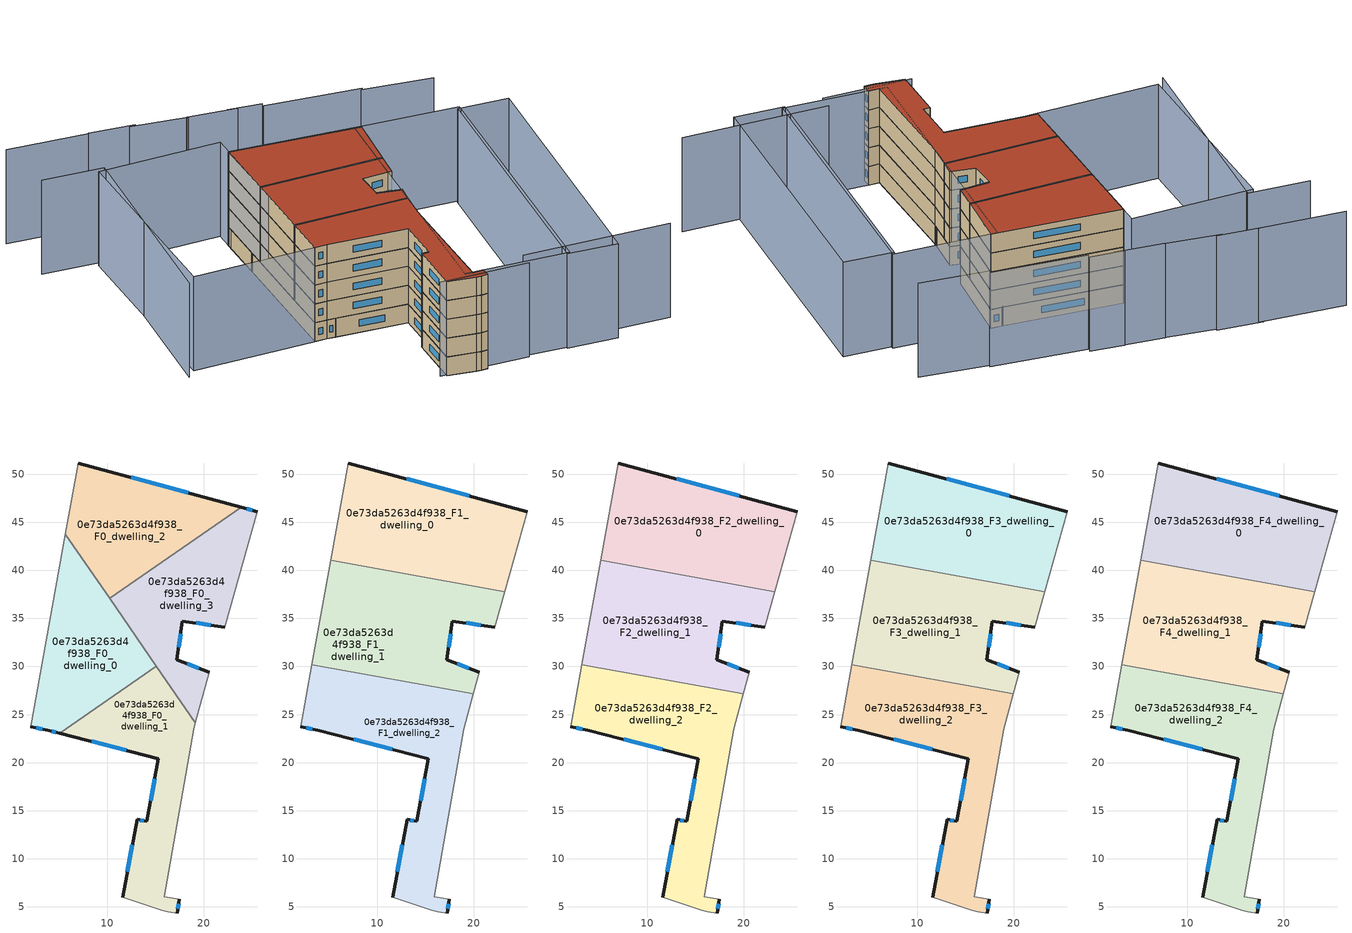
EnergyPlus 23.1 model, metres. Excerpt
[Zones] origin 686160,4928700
0e73da5263d4f938_F0_dwelling_0
 floor ground (EU_floor_Construction): 15.1,30.02 5.63,43.73 2.02,23.73 3.82,23.38 5.03,23.07 z0
 wall outside (EU_wall_Construction): 5.03,23.07 3.82,23.38 2.02,23.73 z0:3
 wall to 0e73da5263d4f938_F0_dwelling_1 (EU_wall_Construction): 15.1,30.02 5.03,23.07 z0:3
 wall adiabatic (EU_wall_Construction): 2.02,23.73 5.63,43.73 z0:3
 wall to 0e73da5263d4f938_F0_dwelling_3 (EU_wall_Construction): 10.22,37.09 15.1,30.02 z0:3
 wall to 0e73da5263d4f938_F0_dwelling_2 (EU_wall_Construction): 5.63,43.73 10.22,37.09 z0:3
 window (EU_Window_Construction): 4.64,23.17 4.21,23.28 / 3.23,23.5 2.61,23.62 z0.98:2.02
0e73da5263d4f938_F0_dwelling_1
 floor ground (EU_floor_Construction): 17.26,4.37 17.46,5.79 15.88,6.04 18.97,23.47 19.15,24.14 15.1,30.02 5.03,23.07 15.28,20.43 14.1,13.9 13.08,14.09 11.58,6.02 15.64,4.66 16.28,4.48 z0
 wall outside (EU_wall_Construction): 11.58,6.02 13.08,14.09 14.1,13.9 15.28,20.43 5.03,23.07 / 17.46,5.79 17.26,4.37 z0:3
 wall adiabatic (EU_wall_Construction): 17.26,4.37 16.28,4.48 15.64,4.66 11.58,6.02 / 19.15,24.14 18.97,23.47 15.88,6.04 17.46,5.79 z0:3
 wall to 0e73da5263d4f938_F0_dwelling_3 (EU_wall_Construction): 15.1,30.02 19.15,24.14 z0:3
 window (EU_Window_Construction): 12.07,8.65 12.59,11.47 / 13.41,14.03 13.77,13.96 / 14.48,16.03 14.9,18.31 / 11.95,21.29 8.37,22.21 / 17.39,5.33 17.32,4.83 z0.98:2.02
0e73da5263d4f938_F0_dwelling_2
 floor ground (EU_floor_Construction): 23.92,46.54 6.97,51.15 5.63,43.73 10.22,37.09 z0
 wall outside (EU_wall_Construction): 6.97,51.15 23.92,46.54 z0:3
 wall to 0e73da5263d4f938_F0_dwelling_3 (EU_wall_Construction): 23.92,46.54 10.22,37.09 z0:3
 wall adiabatic (EU_wall_Construction): 5.63,43.73 6.97,51.15 z0:3
 window (EU_Window_Construction): 12.48,49.65 18.4,48.04 z0.98:2.02
0e73da5263d4f938_F0_dwelling_3
 floor ground (EU_floor_Construction): 19.15,24.14 20.6,29.4 17.22,30.68 17.78,34.72 22.19,34.1 25.58,46.09 23.92,46.54 10.22,37.09 z0
 wall outside (EU_wall_Construction): 23.92,46.54 25.58,46.09 / 22.19,34.1 17.78,34.72 17.22,30.68 20.6,29.4 z0:3
 wall adiabatic (EU_wall_Construction): 20.6,29.4 19.15,24.14 / 25.58,46.09 22.19,34.1 z0:3
 window (EU_Window_Construction): 24.46,46.4 25.04,46.24 / 20.76,34.3 19.21,34.52 / 17.6,33.41 17.4,32 / 18.32,30.27 19.5,29.82 z0.98:2.02
0e73da5263d4f938_F1_dwelling_0
 floor to 0e73da5263d4f938_F0_dwelling_2 (EU_floor_Construction): 23.91,46.54 6.97,51.15 5.63,43.73 7.81,40.58 13.72,39.5 z3
 floor to 0e73da5263d4f938_F0_dwelling_0 (EU_floor_Construction): 7.81,40.58 5.63,43.73 5.15,41.06 z3
 floor to 0e73da5263d4f938_F0_dwelling_3 (EU_floor_Construction): 23.23,37.78 25.58,46.09 23.91,46.54 13.72,39.5 z3
 wall outside (EU_wall_Construction): 6.97,51.15 25.58,46.09 z3:6
 wall adiabatic (EU_wall_Construction): 25.58,46.09 23.23,37.78 / 5.15,41.06 6.97,51.15 z3:6
 wall to 0e73da5263d4f938_F1_dwelling_1 (EU_wall_Construction): 23.23,37.78 5.15,41.06 z3:6
 window (EU_Window_Construction): 13.02,49.51 19.53,47.74 z3.98:5.02
0e73da5263d4f938_F1_dwelling_1
 floor to 0e73da5263d4f938_F0_dwelling_0 (EU_floor_Construction): 15.1,30.02 7.81,40.58 5.15,41.06 3.19,30.2 12.84,28.46 z3
 floor to 0e73da5263d4f938_F0_dwelling_3 (EU_floor_Construction): 19.98,27.16 20.6,29.4 17.22,30.68 17.78,34.72 22.19,34.1 23.23,37.78 13.72,39.5 10.22,37.09 16.65,27.76 z3
 floor to 0e73da5263d4f938_F0_dwelling_2 (EU_floor_Construction): 13.72,39.5 7.81,40.58 10.22,37.09 z3
 floor to 0e73da5263d4f938_F0_dwelling_1 (EU_floor_Construction): 16.65,27.76 15.1,30.02 12.84,28.46 z3
 wall outside (EU_wall_Construction): 22.19,34.1 17.78,34.72 17.22,30.68 20.6,29.4 z3:6
 wall adiabatic (EU_wall_Construction): 20.6,29.4 19.98,27.16 / 3.19,30.21 5.15,41.06 / 23.23,37.78 22.19,34.1 z3:6
 wall to 0e73da5263d4f938_F1_dwelling_2 (EU_wall_Construction): 19.98,27.16 3.19,30.21 z3:6
 window (EU_Window_Construction): 18.32,30.27 19.5,29.82 / 20.76,34.3 19.21,34.52 / 17.6,33.41 17.4,32 z3.98:5.02
0e73da5263d4f938_F1_dwelling_2
 floor to 0e73da5263d4f938_F0_dwelling_1 (EU_floor_Construction): 17.26,4.37 17.46,5.79 15.88,6.04 18.97,23.47 19.15,24.14 16.65,27.76 12.84,28.46 5.03,23.07 15.28,20.43 14.1,13.9 13.08,14.09 11.58,6.02 15.64,4.66 16.28,4.48 z3
 floor to 0e73da5263d4f938_F0_dwelling_0 (EU_floor_Construction): 12.84,28.46 3.19,30.2 2.02,23.73 3.82,23.38 5.03,23.07 z3
 floor to 0e73da5263d4f938_F0_dwelling_3 (EU_floor_Construction): 19.15,24.14 19.98,27.16 16.65,27.76 z3
 wall outside (EU_wall_Construction): 17.46,5.79 17.26,4.37 / 11.58,6.02 13.08,14.09 14.1,13.9 15.28,20.43 3.82,23.38 2.02,23.73 z3:6
 wall adiabatic (EU_wall_Construction): 17.26,4.37 16.28,4.48 15.64,4.66 11.58,6.02 / 2.02,23.73 3.19,30.21 / 19.98,27.16 18.97,23.47 15.88,6.04 17.46,5.79 z3:6
 window (EU_Window_Construction): 17.39,5.33 17.32,4.83 / 12.07,8.65 12.59,11.47 / 13.41,14.03 13.77,13.96 / 14.48,16.03 14.9,18.31 / 11.55,21.39 7.55,22.42 / 3.23,23.5 2.61,23.62 z3.98:5.02
0e73da5263d4f938_F2_dwelling_0
 floor to 0e73da5263d4f938_F1_dwelling_0 (EU_floor_Construction): 23.23,37.78 25.58,46.09 6.97,51.15 5.15,41.06 z6
 wall outside (EU_wall_Construction): 6.97,51.15 25.58,46.09 z6:9
 wall adiabatic (EU_wall_Construction): 25.58,46.09 23.23,37.78 / 5.15,41.06 6.97,51.15 z6:9
 wall to 0e73da5263d4f938_F2_dwelling_1 (EU_wall_Construction): 23.23,37.78 5.15,41.06 z6:9
 window (EU_Window_Construction): 13.02,49.51 19.53,47.74 z6.98:8.02
0e73da5263d4f938_F2_dwelling_1
 floor to 0e73da5263d4f938_F1_dwelling_1 (EU_floor_Construction): 19.98,27.16 20.6,29.4 17.22,30.68 17.78,34.72 22.19,34.1 23.23,37.78 5.15,41.06 3.19,30.21 z6
 wall outside (EU_wall_Construction): 22.19,34.1 17.78,34.72 17.22,30.68 20.6,29.4 z6:9
 wall adiabatic (EU_wall_Construction): 20.6,29.4 19.98,27.16 / 3.19,30.21 5.15,41.06 / 23.23,37.78 22.19,34.1 z6:9
 wall to 0e73da5263d4f938_F2_dwelling_2 (EU_wall_Construction): 19.98,27.16 3.19,30.21 z6:9
 window (EU_Window_Construction): 18.32,30.27 19.5,29.82 / 20.76,34.3 19.21,34.52 / 17.6,33.41 17.4,32 z6.98:8.02
0e73da5263d4f938_F2_dwelling_2
 floor to 0e73da5263d4f938_F1_dwelling_2 (EU_floor_Construction): 17.26,4.37 17.46,5.79 15.88,6.04 18.97,23.47 19.98,27.16 3.19,30.21 2.02,23.73 3.82,23.38 15.28,20.43 14.1,13.9 13.08,14.09 11.58,6.02 15.64,4.66 16.28,4.48 z6
 wall outside (EU_wall_Construction): 17.46,5.79 17.26,4.37 / 11.58,6.02 13.08,14.09 14.1,13.9 15.28,20.43 3.82,23.38 2.02,23.73 z6:9
 wall adiabatic (EU_wall_Construction): 17.26,4.37 16.28,4.48 15.64,4.66 11.58,6.02 / 2.02,23.73 3.19,30.21 / 19.98,27.16 18.97,23.47 15.88,6.04 17.46,5.79 z6:9
 window (EU_Window_Construction): 17.39,5.33 17.32,4.83 / 12.07,8.65 12.59,11.47 / 13.41,14.03 13.77,13.96 / 14.48,16.03 14.9,18.31 / 11.55,21.39 7.55,22.42 / 3.23,23.5 2.61,23.62 z6.98:8.02
0e73da5263d4f938_F3_dwelling_0
 floor to 0e73da5263d4f938_F2_dwelling_0 (EU_floor_Construction): 23.23,37.78 25.58,46.09 6.97,51.15 5.15,41.06 z9
 wall outside (EU_wall_Construction): 6.97,51.15 25.58,46.09 z9:12
 wall adiabatic (EU_wall_Construction): 25.58,46.09 23.23,37.78 / 5.15,41.06 6.97,51.15 z9:12
 wall to 0e73da5263d4f938_F3_dwelling_1 (EU_wall_Construction): 23.23,37.78 5.15,41.06 z9:12
 window (EU_Window_Construction): 13.02,49.51 19.53,47.74 z9.98:11.02
0e73da5263d4f938_F3_dwelling_1
 floor to 0e73da5263d4f938_F2_dwelling_1 (EU_floor_Construction): 19.98,27.16 20.6,29.4 17.22,30.68 17.78,34.72 22.19,34.1 23.23,37.78 5.15,41.06 3.19,30.21 z9
 wall outside (EU_wall_Construction): 22.19,34.1 17.78,34.72 17.22,30.68 20.6,29.4 z9:12
 wall adiabatic (EU_wall_Construction): 20.6,29.4 19.98,27.16 / 3.19,30.21 5.15,41.06 / 23.23,37.78 22.19,34.1 z9:12
 wall to 0e73da5263d4f938_F3_dwelling_2 (EU_wall_Construction): 19.98,27.16 3.19,30.21 z9:12
 window (EU_Window_Construction): 18.32,30.27 19.5,29.82 / 20.76,34.3 19.21,34.52 / 17.6,33.41 17.4,32 z9.98:11.02
0e73da5263d4f938_F3_dwelling_2
 floor to 0e73da5263d4f938_F2_dwelling_2 (EU_floor_Construction): 17.26,4.37 17.46,5.79 15.88,6.04 18.97,23.47 19.98,27.16 3.19,30.21 2.02,23.73 3.82,23.38 15.28,20.43 14.1,13.9 13.08,14.09 11.58,6.02 15.64,4.66 16.28,4.48 z9
 wall outside (EU_wall_Construction): 17.46,5.79 17.26,4.37 / 11.58,6.02 13.08,14.09 14.1,13.9 15.28,20.43 3.82,23.38 2.02,23.73 z9:12
 wall adiabatic (EU_wall_Construction): 17.26,4.37 16.28,4.48 15.64,4.66 11.58,6.02 / 2.02,23.73 3.19,30.21 / 19.98,27.16 18.97,23.47 15.88,6.04 17.46,5.79 z9:12
 window (EU_Window_Construction): 17.39,5.33 17.32,4.83 / 12.07,8.65 12.59,11.47 / 13.41,14.03 13.77,13.96 / 14.48,16.03 14.9,18.31 / 11.55,21.39 7.55,22.42 / 3.23,23.5 2.61,23.62 z9.98:11.02
0e73da5263d4f938_F4_dwelling_0
 floor to 0e73da5263d4f938_F3_dwelling_0 (EU_floor_Construction): 23.23,37.78 25.58,46.09 6.97,51.15 5.15,41.06 z12
 wall outside (EU_wall_Construction): 6.97,51.15 25.58,46.09 z12:15
 wall adiabatic (EU_wall_Construction): 25.58,46.09 23.23,37.78 / 5.15,41.06 6.97,51.15 z12:15
 wall to 0e73da5263d4f938_F4_dwelling_1 (EU_wall_Construction): 23.23,37.78 5.15,41.06 z12:15
 window (EU_Window_Construction): 13.02,49.51 19.53,47.74 z12.98:14.02
 roof outside (EU_roof_Construction): 25.58,46.09 23.23,37.78 5.15,41.06 6.97,51.15 z15
0e73da5263d4f938_F4_dwelling_1
 floor to 0e73da5263d4f938_F3_dwelling_1 (EU_floor_Construction): 19.98,27.16 20.6,29.4 17.22,30.68 17.78,34.72 22.19,34.1 23.23,37.78 5.15,41.06 3.19,30.21 z12
 wall outside (EU_wall_Construction): 22.19,34.1 17.78,34.72 17.22,30.68 20.6,29.4 z12:15
 wall adiabatic (EU_wall_Construction): 20.6,29.4 19.98,27.16 / 3.19,30.21 5.15,41.06 / 23.23,37.78 22.19,34.1 z12:15
 wall to 0e73da5263d4f938_F4_dwelling_2 (EU_wall_Construction): 19.98,27.16 3.19,30.21 z12:15
 window (EU_Window_Construction): 18.32,30.27 19.5,29.82 / 20.76,34.3 19.21,34.52 / 17.6,33.41 17.4,32 z12.98:14.02
 roof outside (EU_roof_Construction): 23.23,37.78 22.19,34.1 17.78,34.72 17.22,30.68 20.6,29.4 19.98,27.16 3.19,30.21 5.15,41.06 z15
0e73da5263d4f938_F4_dwelling_2
 floor to 0e73da5263d4f938_F3_dwelling_2 (EU_floor_Construction): 17.26,4.37 17.46,5.79 15.88,6.04 18.97,23.47 19.98,27.16 3.19,30.21 2.02,23.73 3.82,23.38 15.28,20.43 14.1,13.9 13.08,14.09 11.58,6.02 15.64,4.66 16.28,4.48 z12
 wall outside (EU_wall_Construction): 17.46,5.79 17.26,4.37 / 11.58,6.02 13.08,14.09 14.1,13.9 15.28,20.43 3.82,23.38 2.02,23.73 z12:15
 wall adiabatic (EU_wall_Construction): 17.26,4.37 16.28,4.48 15.64,4.66 11.58,6.02 / 2.02,23.73 3.19,30.21 / 19.98,27.16 18.97,23.47 15.88,6.04 17.46,5.79 z12:15
 window (EU_Window_Construction): 17.39,5.33 17.32,4.83 / 12.07,8.65 12.59,11.47 / 13.41,14.03 13.77,13.96 / 14.48,16.03 14.9,18.31 / 11.55,21.39 7.55,22.42 / 3.23,23.5 2.61,23.62 z12.98:14.02
 roof outside (EU_roof_Construction): 19.98,27.16 18.97,23.47 15.88,6.04 17.46,5.79 17.26,4.37 16.28,4.48 15.64,4.66 11.58,6.02 13.08,14.09 14.1,13.9 15.28,20.43 3.82,23.38 2.02,23.73 3.19,30.21 z15
shading: 24.08,5.72 45.31,1.09 / 10.76,6.41 23.62,3.61 / -18.18,59.67 -9.34,57.43 / -9.34,57.43 -17.34,25.88 / 41.05,50.93 31.1,53.94 / 31.47,54.28 17.84,58.24 / 17.99,58.74 13.13,60.19 / 14.52,59.7 7.5,61.75 / 7.67,61.7 -0.24,64.23 / 0.63,64.16 -5.91,66.03 / -5.24,65.86 -17.52,69.02 / 46.24,40.53 36.45,0.76 / 36.45,0.76 29.2,2.55 / 29.2,2.55 38.99,42.32 / 38.99,42.32 46.24,40.53 / 39.5,42.7 29.73,2.66 / 29.73,2.66 14.78,6.31 / 14.78,6.31 24.55,46.34 / 24.55,46.34 39.5,42.7 / 7.45,53.79 2.02,23.73 / 2.02,23.73 -15.9,26.97 / -15.9,26.97 -10.47,57.02 / -10.47,57.02 7.45,53.79 z0:15
[Building]
EU S2 Campaign: North Axis=0; Terrain=City; Solar Distribution=FullExterior
[Site:Location]
Bologna: Latitude=44.5; Longitude=11.25; Time Zone=1; Elevation=37
[SizingPeriod:WeatherFileDays]
AnnualSizingPeriod: Begin Month=1; Begin Day of Month=1; End Month=12; End Day of Month=31; Day of Week for Start Day=Monday; Use Weather File Daylight Saving Period=No; Use Weather File Rain and Snow Indicators=No
[MATERIAL]
EU_InternalMass_Material: Roughness=MediumRough; Thickness=0.1; Conductivity=1; Density=1800; Specific Heat=900; Thermal Absorptance=0.9; Solar Absorptance=0.7; Visible Absorptance=0.7
[MATERIAL:NOMASS] Roughness=MediumRough; Thermal Absorptance=0.9; Solar Absorptance=0.7; Visible Absorptance=0.7
Name | Thermal Resistance
EU_wall_NoMass | 0.905828
EU_roof_NoMass | 0.37593
EU_floor_NoMass | 0.67114
[WINDOWMATERIAL:SIMPLEGLAZINGSYSTEM]
EU_Window_SimpleGlazing: UFactor=4.52486; Solar Heat Gain Coefficient=0.85; Visible Transmittance=0.85
[CONSTRUCTION]
EU_wall_Construction: EU_wall_NoMass
EU_roof_Construction: EU_roof_NoMass
EU_floor_Construction: EU_floor_NoMass
EU_InternalMass_Construction: EU_InternalMass_Material
EU_Window_Construction: EU_Window_SimpleGlazing
[ZONE] Type=1; Multiplier=1; Ceiling Height=autocalculate; Floor Area=autocalculate; Part of Total Floor Area=Yes
Name | Volume
0e73da5263d4f938_F0_dwelling_0 | 399.453
0e73da5263d4f938_F1_dwelling_0; 0e73da5263d4f938_F2_dwelling_0; 0e73da5263d4f938_F3_dwelling_0; 0e73da5263d4f938_F4_dwelling_0 | 532.609
0e73da5263d4f938_F0_dwelling_1 | 399.466
0e73da5263d4f938_F1_dwelling_1; 0e73da5263d4f938_F2_dwelling_1; 0e73da5263d4f938_F3_dwelling_1; 0e73da5263d4f938_F4_dwelling_1 | 532.625
0e73da5263d4f938_F0_dwelling_2 | 399.474
0e73da5263d4f938_F1_dwelling_2; 0e73da5263d4f938_F2_dwelling_2; 0e73da5263d4f938_F3_dwelling_2; 0e73da5263d4f938_F4_dwelling_2 | 532.624
0e73da5263d4f938_F0_dwelling_3 | 399.471
[INTERNALMASS] Construction=EU_InternalMass_Construction
Name | Zone or ZoneList | Surface Area
0e73da5263d4f938_F0_dwelling_0_EU_InternalMass | 0e73da5263d4f938_F0_dwelling_0 | 133.151
0e73da5263d4f938_F0_dwelling_1_EU_InternalMass | 0e73da5263d4f938_F0_dwelling_1 | 133.155
0e73da5263d4f938_F0_dwelling_2_EU_InternalMass | 0e73da5263d4f938_F0_dwelling_2 | 133.158
0e73da5263d4f938_F0_dwelling_3_EU_InternalMass | 0e73da5263d4f938_F0_dwelling_3 | 133.157
0e73da5263d4f938_F1_dwelling_0_EU_InternalMass | 0e73da5263d4f938_F1_dwelling_0 | 177.537
0e73da5263d4f938_F1_dwelling_1_EU_InternalMass | 0e73da5263d4f938_F1_dwelling_1 | 177.542
0e73da5263d4f938_F1_dwelling_2_EU_InternalMass | 0e73da5263d4f938_F1_dwelling_2 | 177.541
0e73da5263d4f938_F2_dwelling_0_EU_InternalMass | 0e73da5263d4f938_F2_dwelling_0 | 177.537
0e73da5263d4f938_F2_dwelling_1_EU_InternalMass | 0e73da5263d4f938_F2_dwelling_1 | 177.542
0e73da5263d4f938_F2_dwelling_2_EU_InternalMass | 0e73da5263d4f938_F2_dwelling_2 | 177.541
0e73da5263d4f938_F3_dwelling_0_EU_InternalMass | 0e73da5263d4f938_F3_dwelling_0 | 177.537
0e73da5263d4f938_F3_dwelling_1_EU_InternalMass | 0e73da5263d4f938_F3_dwelling_1 | 177.542
0e73da5263d4f938_F3_dwelling_2_EU_InternalMass | 0e73da5263d4f938_F3_dwelling_2 | 177.541
0e73da5263d4f938_F4_dwelling_0_EU_InternalMass | 0e73da5263d4f938_F4_dwelling_0 | 177.537
0e73da5263d4f938_F4_dwelling_1_EU_InternalMass | 0e73da5263d4f938_F4_dwelling_1 | 177.542
0e73da5263d4f938_F4_dwelling_2_EU_InternalMass | 0e73da5263d4f938_F4_dwelling_2 | 177.541
[OTHEREQUIPMENT] Fuel Type=Electricity; Design Level Calculation Method=Watts/Area; Power per Zone Floor Area=1; Fraction Latent=0; Fraction Radiant=0; Fraction Lost=0; Carbon Dioxide Generation Rate=0; EndUse Subcategory=EU_Step8_InternalGains
Name | Zone or ZoneList or Space or SpaceList | Schedule
EU_Step8_InternalGain_0e73da5263d4f938_F0_dwelling_0_f000 | 0e73da5263d4f938_F0_dwelling_0 | EU_Step8_GainSchedule_0e73da5263d4f938_F0_dwelling_0_f000
EU_Step8_InternalGain_0e73da5263d4f938_F0_dwelling_1_f000 | 0e73da5263d4f938_F0_dwelling_1 | EU_Step8_GainSchedule_0e73da5263d4f938_F0_dwelling_1_f000
EU_Step8_InternalGain_0e73da5263d4f938_F0_dwelling_2_f000 | 0e73da5263d4f938_F0_dwelling_2 | EU_Step8_GainSchedule_0e73da5263d4f938_F0_dwelling_2_f000
EU_Step8_InternalGain_0e73da5263d4f938_F0_dwelling_3_f000 | 0e73da5263d4f938_F0_dwelling_3 | EU_Step8_GainSchedule_0e73da5263d4f938_F0_dwelling_3_f000
EU_Step8_InternalGain_0e73da5263d4f938_F1_dwelling_0_f000 | 0e73da5263d4f938_F1_dwelling_0 | EU_Step8_GainSchedule_0e73da5263d4f938_F1_dwelling_0_f000
EU_Step8_InternalGain_0e73da5263d4f938_F1_dwelling_1_f000 | 0e73da5263d4f938_F1_dwelling_1 | EU_Step8_GainSchedule_0e73da5263d4f938_F1_dwelling_1_f000
EU_Step8_InternalGain_0e73da5263d4f938_F1_dwelling_2_f000 | 0e73da5263d4f938_F1_dwelling_2 | EU_Step8_GainSchedule_0e73da5263d4f938_F1_dwelling_2_f000
EU_Step8_InternalGain_0e73da5263d4f938_F2_dwelling_0_f000 | 0e73da5263d4f938_F2_dwelling_0 | EU_Step8_GainSchedule_0e73da5263d4f938_F2_dwelling_0_f000
EU_Step8_InternalGain_0e73da5263d4f938_F2_dwelling_1_f000 | 0e73da5263d4f938_F2_dwelling_1 | EU_Step8_GainSchedule_0e73da5263d4f938_F2_dwelling_1_f000
EU_Step8_InternalGain_0e73da5263d4f938_F2_dwelling_2_f000 | 0e73da5263d4f938_F2_dwelling_2 | EU_Step8_GainSchedule_0e73da5263d4f938_F2_dwelling_2_f000
EU_Step8_InternalGain_0e73da5263d4f938_F3_dwelling_0_f000 | 0e73da5263d4f938_F3_dwelling_0 | EU_Step8_GainSchedule_0e73da5263d4f938_F3_dwelling_0_f000
EU_Step8_InternalGain_0e73da5263d4f938_F3_dwelling_1_f000 | 0e73da5263d4f938_F3_dwelling_1 | EU_Step8_GainSchedule_0e73da5263d4f938_F3_dwelling_1_f000
EU_Step8_InternalGain_0e73da5263d4f938_F3_dwelling_2_f000 | 0e73da5263d4f938_F3_dwelling_2 | EU_Step8_GainSchedule_0e73da5263d4f938_F3_dwelling_2_f000
EU_Step8_InternalGain_0e73da5263d4f938_F4_dwelling_0_f000 | 0e73da5263d4f938_F4_dwelling_0 | EU_Step8_GainSchedule_0e73da5263d4f938_F4_dwelling_0_f000
EU_Step8_InternalGain_0e73da5263d4f938_F4_dwelling_1_f000 | 0e73da5263d4f938_F4_dwelling_1 | EU_Step8_GainSchedule_0e73da5263d4f938_F4_dwelling_1_f000
EU_Step8_InternalGain_0e73da5263d4f938_F4_dwelling_2_f000 | 0e73da5263d4f938_F4_dwelling_2 | EU_Step8_GainSchedule_0e73da5263d4f938_F4_dwelling_2_f000
[ZONEVENTILATION:DESIGNFLOWRATE] Schedule=EU_AlwaysOn; Design Flow Rate Calculation Method=AirChanges/Hour; Air Changes per Hour=0.73129; Ventilation Type=Natural; Fan Pressure Rise=0; Fan Total Efficiency=1; Constant Term Coefficient=1; Temperature Term Coefficient=0; Velocity Term Coefficient=0; Velocity Squared Term Coefficient=0; Minimum Indoor Temperature=-100; Maximum Indoor Temperature=100; Delta Temperature=-100; Minimum Outdoor Temperature=-100; Maximum Outdoor Temperature=100; Maximum Wind Speed=40
Name | Zone or ZoneList or Space or SpaceList
EU_ConstantAir_0e73da5263d4f938_F0_dwelling_0 | 0e73da5263d4f938_F0_dwelling_0
EU_ConstantAir_0e73da5263d4f938_F0_dwelling_1 | 0e73da5263d4f938_F0_dwelling_1
EU_ConstantAir_0e73da5263d4f938_F0_dwelling_2 | 0e73da5263d4f938_F0_dwelling_2
EU_ConstantAir_0e73da5263d4f938_F0_dwelling_3 | 0e73da5263d4f938_F0_dwelling_3
EU_ConstantAir_0e73da5263d4f938_F1_dwelling_0 | 0e73da5263d4f938_F1_dwelling_0
EU_ConstantAir_0e73da5263d4f938_F1_dwelling_1 | 0e73da5263d4f938_F1_dwelling_1
EU_ConstantAir_0e73da5263d4f938_F1_dwelling_2 | 0e73da5263d4f938_F1_dwelling_2
EU_ConstantAir_0e73da5263d4f938_F2_dwelling_0 | 0e73da5263d4f938_F2_dwelling_0
EU_ConstantAir_0e73da5263d4f938_F2_dwelling_1 | 0e73da5263d4f938_F2_dwelling_1
EU_ConstantAir_0e73da5263d4f938_F2_dwelling_2 | 0e73da5263d4f938_F2_dwelling_2
EU_ConstantAir_0e73da5263d4f938_F3_dwelling_0 | 0e73da5263d4f938_F3_dwelling_0
EU_ConstantAir_0e73da5263d4f938_F3_dwelling_1 | 0e73da5263d4f938_F3_dwelling_1
EU_ConstantAir_0e73da5263d4f938_F3_dwelling_2 | 0e73da5263d4f938_F3_dwelling_2
EU_ConstantAir_0e73da5263d4f938_F4_dwelling_0 | 0e73da5263d4f938_F4_dwelling_0
EU_ConstantAir_0e73da5263d4f938_F4_dwelling_1 | 0e73da5263d4f938_F4_dwelling_1
EU_ConstantAir_0e73da5263d4f938_F4_dwelling_2 | 0e73da5263d4f938_F4_dwelling_2
[HVACTEMPLATE:THERMOSTAT] Constant Heating Setpoint=20; Constant Cooling Setpoint=50
EU_HeatOnly_0e73da5263d4f938_F0_dwelling_0; EU_HeatOnly_0e73da5263d4f938_F0_dwelling_1; EU_HeatOnly_0e73da5263d4f938_F0_dwelling_2; EU_HeatOnly_0e73da5263d4f938_F0_dwelling_3; EU_HeatOnly_0e73da5263d4f938_F1_dwelling_0; EU_HeatOnly_0e73da5263d4f938_F1_dwelling_1; EU_HeatOnly_0e73da5263d4f938_F1_dwelling_2; EU_HeatOnly_0e73da5263d4f938_F2_dwelling_0; EU_HeatOnly_0e73da5263d4f938_F2_dwelling_1; EU_HeatOnly_0e73da5263d4f938_F2_dwelling_2; EU_HeatOnly_0e73da5263d4f938_F3_dwelling_0; EU_HeatOnly_0e73da5263d4f938_F3_dwelling_1; EU_HeatOnly_0e73da5263d4f938_F3_dwelling_2; EU_HeatOnly_0e73da5263d4f938_F4_dwelling_0; EU_HeatOnly_0e73da5263d4f938_F4_dwelling_1; EU_HeatOnly_0e73da5263d4f938_F4_dwelling_2
[HVACTEMPLATE:ZONE:IDEALLOADSAIRSYSTEM] System Availability Schedule=EU_AlwaysOn; Maximum Heating Supply Air Temperature=50; Minimum Cooling Supply Air Temperature=13; Maximum Heating Supply Air Humidity Ratio=0.0156; Minimum Cooling Supply Air Humidity Ratio=0.0077; Heating Limit=NoLimit; Cooling Limit=NoLimit; Heating Availability Schedule=EU_AlwaysOn; Cooling Availability Schedule=EU_CoolingOff; Dehumidification Control Type=ConstantSensibleHeatRatio; Cooling Sensible Heat Ratio=0.7; Dehumidification Setpoint=60; Humidification Control Type=None; Humidification Setpoint=30; Outdoor Air Method=None; Outdoor Air Flow Rate per Person=0.00944; Outdoor Air Flow Rate per Zone Floor Area=0; Outdoor Air Flow Rate per Zone=0; Demand Controlled Ventilation Type=None; Outdoor Air Economizer Type=NoEconomizer; Heat Recovery Type=None; Sensible Heat Recovery Effectiveness=0.7; Latent Heat Recovery Effectiveness=0.65
Name | Template Thermostat
0e73da5263d4f938_F0_dwelling_0 | EU_HeatOnly_0e73da5263d4f938_F0_dwelling_0
0e73da5263d4f938_F0_dwelling_1 | EU_HeatOnly_0e73da5263d4f938_F0_dwelling_1
0e73da5263d4f938_F0_dwelling_2 | EU_HeatOnly_0e73da5263d4f938_F0_dwelling_2
0e73da5263d4f938_F0_dwelling_3 | EU_HeatOnly_0e73da5263d4f938_F0_dwelling_3
0e73da5263d4f938_F1_dwelling_0 | EU_HeatOnly_0e73da5263d4f938_F1_dwelling_0
0e73da5263d4f938_F1_dwelling_1 | EU_HeatOnly_0e73da5263d4f938_F1_dwelling_1
0e73da5263d4f938_F1_dwelling_2 | EU_HeatOnly_0e73da5263d4f938_F1_dwelling_2
0e73da5263d4f938_F2_dwelling_0 | EU_HeatOnly_0e73da5263d4f938_F2_dwelling_0
0e73da5263d4f938_F2_dwelling_1 | EU_HeatOnly_0e73da5263d4f938_F2_dwelling_1
0e73da5263d4f938_F2_dwelling_2 | EU_HeatOnly_0e73da5263d4f938_F2_dwelling_2
0e73da5263d4f938_F3_dwelling_0 | EU_HeatOnly_0e73da5263d4f938_F3_dwelling_0
0e73da5263d4f938_F3_dwelling_1 | EU_HeatOnly_0e73da5263d4f938_F3_dwelling_1
0e73da5263d4f938_F3_dwelling_2 | EU_HeatOnly_0e73da5263d4f938_F3_dwelling_2
0e73da5263d4f938_F4_dwelling_0 | EU_HeatOnly_0e73da5263d4f938_F4_dwelling_0
0e73da5263d4f938_F4_dwelling_1 | EU_HeatOnly_0e73da5263d4f938_F4_dwelling_1
0e73da5263d4f938_F4_dwelling_2 | EU_HeatOnly_0e73da5263d4f938_F4_dwelling_2
[SIZING:ZONE] Zone Cooling Design Supply Air Temperature Input Method=SupplyAirTemperature; Zone Cooling Design Supply Air Temperature=13; Zone Heating Design Supply Air Temperature Input Method=SupplyAirTemperature; Zone Heating Design Supply Air Temperature=50; Zone Cooling Design Supply Air Humidity Ratio=0.008; Zone Heating Design Supply Air Humidity Ratio=0.008; Cooling Design Air Flow Method=DesignDay; Cooling Design Air Flow Rate=0; Cooling Minimum Air Flow per Zone Floor Area=0.000762; Cooling Minimum Air Flow=0; Cooling Minimum Air Flow Fraction=0.2; Heating Design Air Flow Method=DesignDay; Heating Design Air Flow Rate=0; Heating Maximum Air Flow per Zone Floor Area=0.002032; Heating Maximum Air Flow=0.141576; Heating Maximum Air Flow Fraction=0.3; Account for Dedicated Outdoor Air System=No; Dedicated Outdoor Air System Control Strategy=NeutralSupplyAir; Dedicated Outdoor Air Low Setpoint Temperature for Design=autosize; Dedicated Outdoor Air High Setpoint Temperature for Design=autosize; Zone Load Sizing Method=Sensible Load Only No Latent Load; Zone Latent Cooling Design Supply Air Humidity Ratio Input Method=HumidityRatioDifference; Zone Cooling Design Supply Air Humidity Ratio Difference=0.005; Zone Latent Heating Design Supply Air Humidity Ratio Input Method=HumidityRatioDifference; Zone Humidification Design Supply Air Humidity Ratio Difference=0.005
0e73da5263d4f938_F0_dwelling_0; 0e73da5263d4f938_F0_dwelling_1; 0e73da5263d4f938_F0_dwelling_2; 0e73da5263d4f938_F0_dwelling_3; 0e73da5263d4f938_F1_dwelling_0; 0e73da5263d4f938_F1_dwelling_1; 0e73da5263d4f938_F1_dwelling_2; 0e73da5263d4f938_F2_dwelling_0; 0e73da5263d4f938_F2_dwelling_1; 0e73da5263d4f938_F2_dwelling_2; 0e73da5263d4f938_F3_dwelling_0; 0e73da5263d4f938_F3_dwelling_1; 0e73da5263d4f938_F3_dwelling_2; 0e73da5263d4f938_F4_dwelling_0; 0e73da5263d4f938_F4_dwelling_1; 0e73da5263d4f938_F4_dwelling_2
[SCHEDULE:CONSTANT]
Name | Hourly Value
EU_AlwaysOn | 1
EU_CoolingOff | 0
[SCHEDULE:FILE] Column Number=1; Rows to Skip at Top=0; Number of Hours of Data=8760; Column Separator=Comma; Interpolate to Timestep=No; Minutes per Item=60; Adjust Schedule for Daylight Savings=Yes
Name | File
EU_Step8_GainSchedule_0e73da5263d4f938_F0_dwelling_0_f000 | ../../schedules/0e73da5263d4f938/0e73da5263d4f938_F0_dwelling_0_f000_gain.csv
EU_Step8_GainSchedule_0e73da5263d4f938_F0_dwelling_1_f000 | ../../schedules/0e73da5263d4f938/0e73da5263d4f938_F0_dwelling_1_f000_gain.csv
EU_Step8_GainSchedule_0e73da5263d4f938_F0_dwelling_2_f000 | ../../schedules/0e73da5263d4f938/0e73da5263d4f938_F0_dwelling_2_f000_gain.csv
EU_Step8_GainSchedule_0e73da5263d4f938_F0_dwelling_3_f000 | ../../schedules/0e73da5263d4f938/0e73da5263d4f938_F0_dwelling_3_f000_gain.csv
EU_Step8_GainSchedule_0e73da5263d4f938_F1_dwelling_0_f000 | ../../schedules/0e73da5263d4f938/0e73da5263d4f938_F1_dwelling_0_f000_gain.csv
EU_Step8_GainSchedule_0e73da5263d4f938_F1_dwelling_1_f000 | ../../schedules/0e73da5263d4f938/0e73da5263d4f938_F1_dwelling_1_f000_gain.csv
EU_Step8_GainSchedule_0e73da5263d4f938_F1_dwelling_2_f000 | ../../schedules/0e73da5263d4f938/0e73da5263d4f938_F1_dwelling_2_f000_gain.csv
EU_Step8_GainSchedule_0e73da5263d4f938_F2_dwelling_0_f000 | ../../schedules/0e73da5263d4f938/0e73da5263d4f938_F2_dwelling_0_f000_gain.csv
EU_Step8_GainSchedule_0e73da5263d4f938_F2_dwelling_1_f000 | ../../schedules/0e73da5263d4f938/0e73da5263d4f938_F2_dwelling_1_f000_gain.csv
EU_Step8_GainSchedule_0e73da5263d4f938_F2_dwelling_2_f000 | ../../schedules/0e73da5263d4f938/0e73da5263d4f938_F2_dwelling_2_f000_gain.csv
EU_Step8_GainSchedule_0e73da5263d4f938_F3_dwelling_0_f000 | ../../schedules/0e73da5263d4f938/0e73da5263d4f938_F3_dwelling_0_f000_gain.csv
EU_Step8_GainSchedule_0e73da5263d4f938_F3_dwelling_1_f000 | ../../schedules/0e73da5263d4f938/0e73da5263d4f938_F3_dwelling_1_f000_gain.csv
EU_Step8_GainSchedule_0e73da5263d4f938_F3_dwelling_2_f000 | ../../schedules/0e73da5263d4f938/0e73da5263d4f938_F3_dwelling_2_f000_gain.csv
EU_Step8_GainSchedule_0e73da5263d4f938_F4_dwelling_0_f000 | ../../schedules/0e73da5263d4f938/0e73da5263d4f938_F4_dwelling_0_f000_gain.csv
EU_Step8_GainSchedule_0e73da5263d4f938_F4_dwelling_1_f000 | ../../schedules/0e73da5263d4f938/0e73da5263d4f938_F4_dwelling_1_f000_gain.csv
EU_Step8_GainSchedule_0e73da5263d4f938_F4_dwelling_2_f000 | ../../schedules/0e73da5263d4f938/0e73da5263d4f938_F4_dwelling_2_f000_gain.csv
